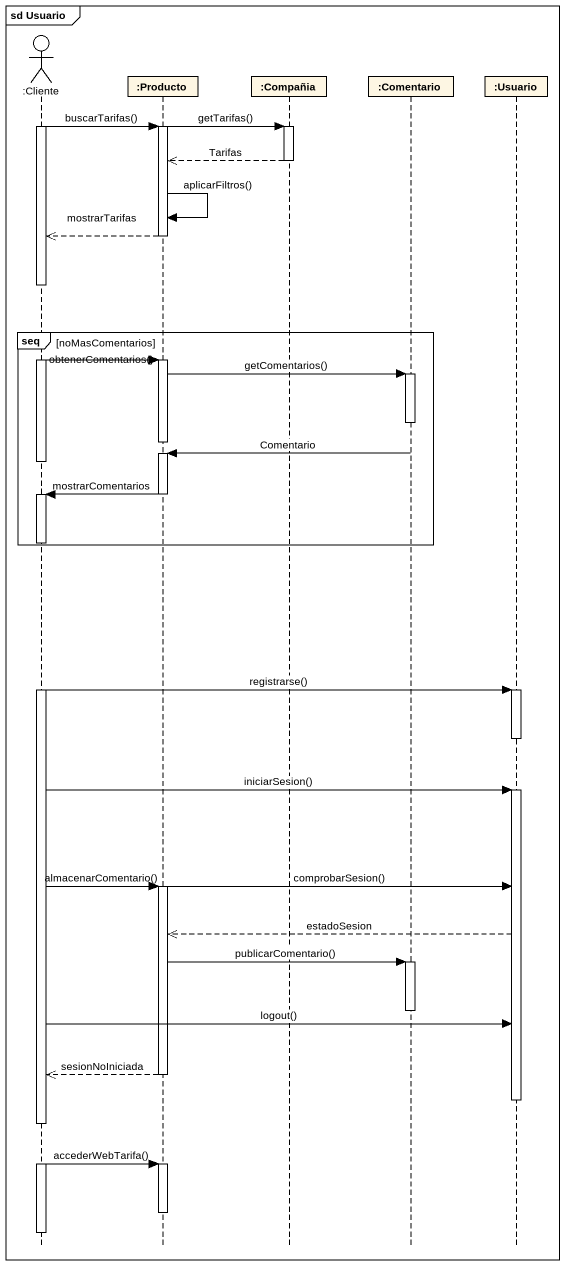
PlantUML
@startuml
mainframe sd Usuario
hide footbox
actor ":Cliente" as Cliente
participant ":Producto" as Producto
participant ":Compañia" as Compañia
participant ":Comentario" as Comentario
participant ":Usuario" as Usuario

activate Cliente
Producto -> Compañia : getTarifas()
Cliente -> Producto : buscarTarifas()
activate Producto
activate Compañia
Compañia -->> Producto : Tarifas
deactivate Compañia
Producto -> Producto : aplicarFiltros()
Producto -->> Cliente : mostrarTarifas
deactivate Producto
group seq [noMasComentarios]
  Cliente -> Producto : obtenerComentarios()
  activate Producto
  Producto -> Comentario : getComentarios()
  activate Comentario
  deactivate Comentario
  deactivate Producto
  Comentario -> Producto : Comentario
  activate Producto
  deactivate Cliente
  Producto -> Cliente : mostrarComentarios
  deactivate Producto
  activate Cliente
end
Cliente -> Usuario : registrarse()
activate Usuario
deactivate Usuario
Cliente -> Usuario : iniciarSesion()
activate Usuario
Producto -> Usuario : comprobarSesion()
Cliente -> Producto : almacenarComentario()
activate Producto
Usuario -->> Producto : estadoSesion
Producto -> Comentario : publicarComentario()
activate Comentario
deactivate Comentario
Cliente -> Usuario : logout()
Producto -->> Cliente : sesionNoIniciada
deactivate Producto
deactivate Usuario
Cliente -> Producto : accederWebTarifa()
activate Producto
deactivate Producto
deactivate Cliente
@enduml
